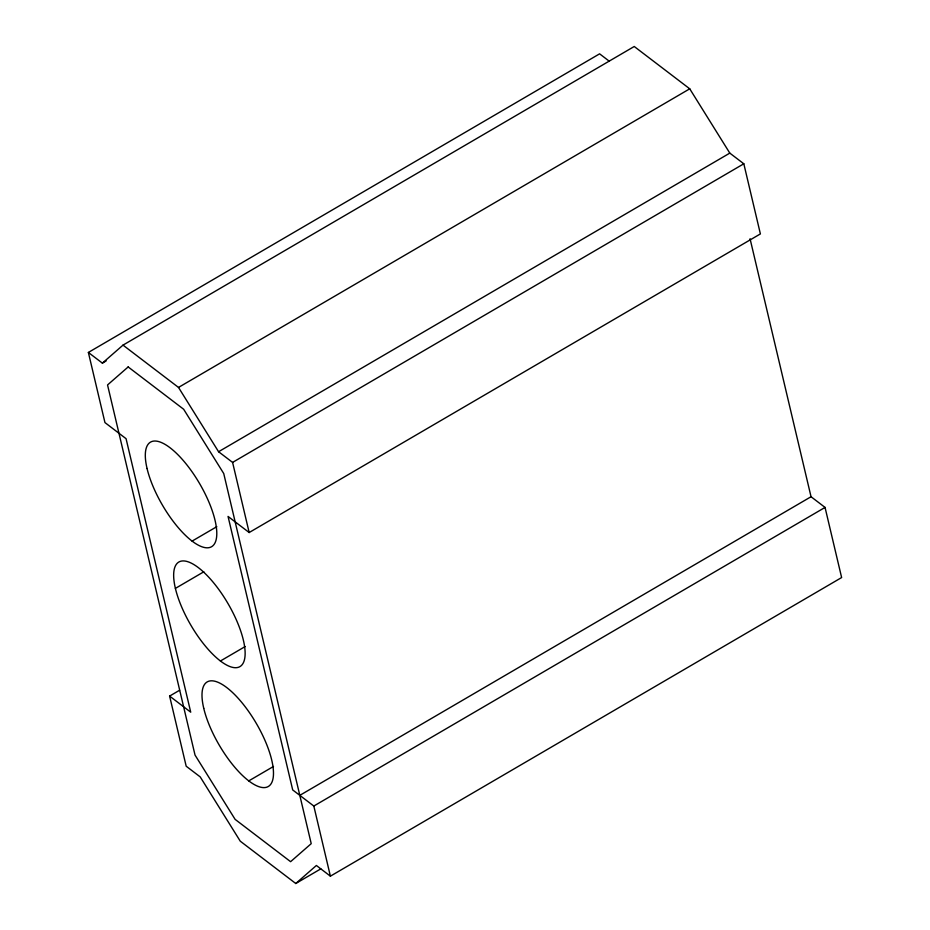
<?xml version="1.0" encoding="UTF-8"?>
<svg xmlns="http://www.w3.org/2000/svg" width="930" height="930" viewBox="0 0 930 930"><rect width="100%" height="100%" fill="white"/><g stroke="black" fill="none" stroke-linecap="round" stroke-linejoin="round"><path stroke-width="1.4" d="M609.301 61.229L599.606 53.835L88.373 352.447L102.381 363.13L123.004 345.123L634.237 46.5L689.735 88.815L729.806 153.113L743.814 163.785L760.391 233.918L249.17 532.53L228.048 516.429L292.706 789.942L313.817 806.043L330.394 876.165L841.627 577.553L825.05 507.42L811.041 496.736L750.057 238.743M179.63 690.234L169.609 696.082L186.186 766.215L200.194 776.887L240.266 841.185L295.763 883.5L316.386 865.481L330.394 876.165M102.381 363.13L106.136 360.933M123.004 345.123L178.502 387.426L689.735 88.815M178.502 387.426L218.573 451.724L729.806 153.113M218.573 451.724L232.593 462.408L743.814 163.785M192.08 541.109L216.806 526.671M175.398 588.399A60.555 21.483 59.7 0 1 216.818 586.83A60.555 21.483 59.7 0 1 235.941 667.705A60.555 21.483 59.7 0 1 175.398 588.399L203.833 571.787M220.422 660.998L245.148 646.559M248.763 780.898L273.49 766.46M299.809 795.359L811.041 496.736M313.817 806.043L825.05 507.42M295.763 883.5L320.827 868.864M169.609 696.082L190.72 712.182L126.062 438.681L104.951 422.58L88.373 352.447M232.593 462.408L249.17 532.53M128.166 366.943L107.543 384.95L195.033 755.079L235.116 819.365L290.602 861.68L311.225 843.661L223.735 473.544L183.663 409.258L128.166 366.943M147.056 468.499A60.555 21.483 59.7 0 0 207.599 547.805A60.555 21.483 59.7 0 0 188.476 466.93A60.555 21.483 59.7 0 0 147.056 468.499M203.74 708.288A60.555 21.483 59.7 0 0 264.283 787.605A60.555 21.483 59.7 0 0 245.16 706.719A60.555 21.483 59.7 0 0 203.74 708.288"/></g></svg>
